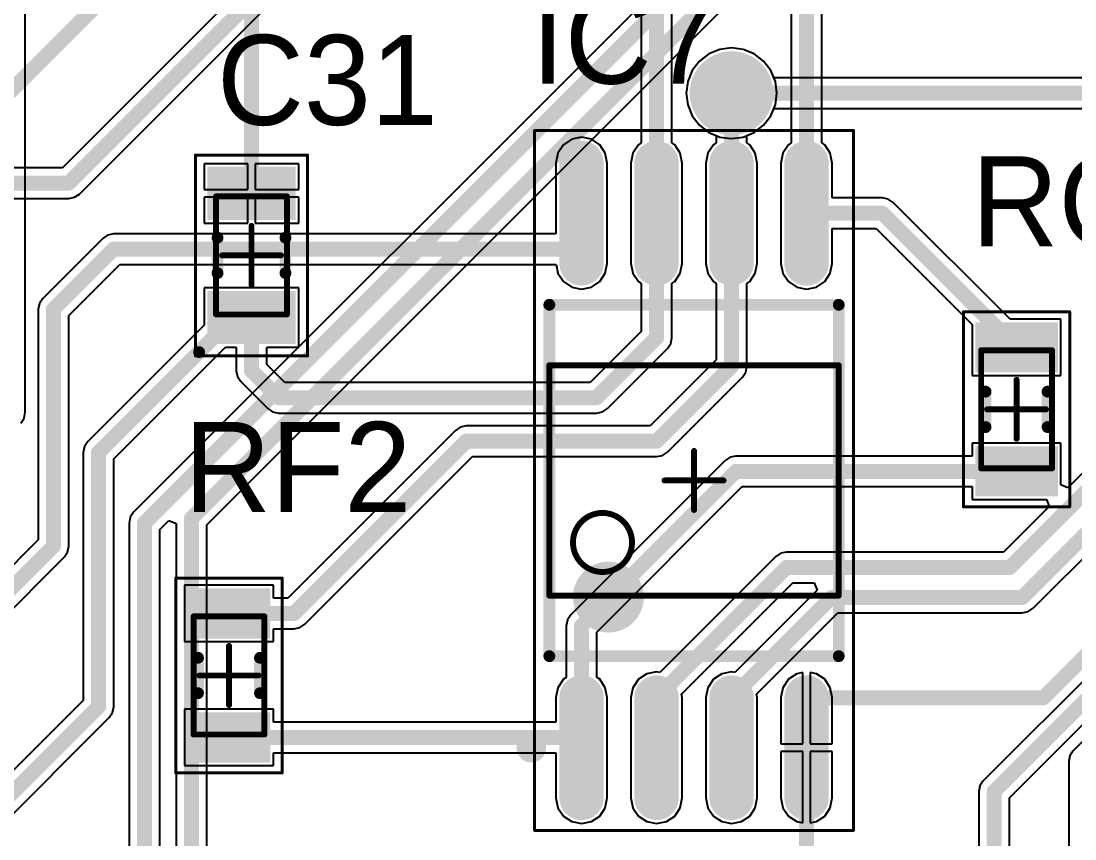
# Model space of a CAD drawing. Header units: millimetres. Extents: x 2.5 to 14.5, y 1.2 to 4.8.
# Drawn here: x 4.856 to 5.559, y 2.908 to 3.453 of the extents above; entities that cross this region are included whole.
import ezdxf

# ---------------------------------------------------------------- set-up
doc = ezdxf.new("R2010")
doc.units = ezdxf.units.MM
doc.header["$MEASUREMENT"] = 0
for name, color, linetype in [('BottomLayer', 5, 'Continuous'), ('BottomSolder', 6, 'Continuous'), ('ConnectLayer', 7, 'Continuous'), ('Mechanical13', 56, 'Continuous'), ('Mechanical15', 56, 'Continuous'), ('MultiLayer', 9, 'Continuous'), ('TopLayer', 1, 'Continuous'), ('TopOverlay', 2, 'Continuous'), ('TopPaste', 8, 'Continuous'), ('TopSolder', 216, 'Continuous'), ('ViaHoleLayer', 16, 'Continuous')]:
    doc.layers.add(name, color=color, linetype=linetype)

# ---------------------------------------------------------------- blocks, each defined once
blk = doc.blocks.new('RESC_0805_2012_22')
at = {"layer": 'Mechanical13', "const_width": 0.00394}
for points in [[(-0.03937, -0.02362), (-0.03937, 0.02362)], [(0.03937, 0.02362), (-0.03937, 0.02362)], [(0.03937, -0.02362), (0.03937, 0.02362)], [(0.03937, -0.02362), (-0.03937, -0.02362)]]:
    blk.add_lwpolyline(points, dxfattribs=at)
at = {"layer": 'Mechanical13', "const_width": 0.00197}
for points in [[(-0.04035, 0.02362, 1), (-0.03839, 0.02362, 1)], [(-0.04035, 0.02362, 1), (-0.03839, 0.02362, 1)], [(0.03839, 0.02362, 1), (0.04035, 0.02362, 1)], [(0.03839, 0.02362, 1), (0.04035, 0.02362, 1)], [(-0.04035, -0.02362, 1), (-0.03839, -0.02362, 1)], [(-0.04035, -0.02362, 1), (-0.03839, -0.02362, 1)], [(0.03839, -0.02362, 1), (0.04035, -0.02362, 1)], [(0.03839, -0.02362, 1), (0.04035, -0.02362, 1)]]:
    blk.add_lwpolyline(points, format="xyb", close=True, dxfattribs=at)
at = {"layer": 'Mechanical15'}
for points, const_width in [([(-0.06496, -0.03543), (-0.06496, 0.03543)], 0.00197), ([(0.06496, 0.03543), (-0.06496, 0.03543)], 0.00197), ([(0.06496, -0.03543), (0.06496, 0.03543)], 0.00197), ([(0, -0.01968), (0, 0.01969)], 0.00394), ([(0.01968, 0), (-0.01969, 0)], 0.00394), ([(0.06496, -0.03543), (-0.06496, -0.03543)], 0.00197)]:
    blk.add_lwpolyline(points, dxfattribs=dict(at, const_width=const_width))
for points, const_width in [([(-0.06545, 0.03543, 1), (-0.06447, 0.03543, 1)], 0.000984), ([(-0.06545, 0.03543, 1), (-0.06447, 0.03543, 1)], 0.000984), ([(0.06447, 0.03543, 1), (0.06545, 0.03543, 1)], 0.000984), ([(0.06447, 0.03543, 1), (0.06545, 0.03543, 1)], 0.000984), ([(-0.00098, 0.01969, 1), (0.00098, 0.01969, 1)], 0.00197), ([(-0.02067, 0, 1), (-0.0187, 0, 1)], 0.00197), ([(0.0187, 0, 1), (0.02067, 0, 1)], 0.00197), ([(-0.00098, -0.01968, 1), (0.00098, -0.01968, 1)], 0.00197), ([(-0.06545, -0.03543, 1), (-0.06447, -0.03543, 1)], 0.000984), ([(-0.06545, -0.03543, 1), (-0.06447, -0.03543, 1)], 0.000984), ([(0.06447, -0.03543, 1), (0.06545, -0.03543, 1)], 0.000984), ([(0.06447, -0.03543, 1), (0.06545, -0.03543, 1)], 0.000984)]:
    blk.add_lwpolyline(points, format="xyb", close=True, dxfattribs=dict(at, const_width=const_width))
at = {"layer": 'TopLayer'}
for points in [[(-0.02756, -0.02461), (-0.02756, 0.02461), (-0.05512, -0.02461), (-0.05512, 0.02461)], [(0.05512, -0.02461), (0.05512, 0.02461), (0.02756, -0.02461), (0.02756, 0.02461)]]:
    blk.add_solid(points, dxfattribs=at)
at = {"layer": 'TopOverlay', "const_width": 0.00787}
for points in [[(0.01181, 0.02067), (-0.01181, 0.02067)], [(0.01181, -0.02067), (-0.01181, -0.02067)]]:
    blk.add_lwpolyline(points, dxfattribs=at)
at = {"layer": 'TopOverlay', "const_width": 0.00394}
for points in [[(-0.01378, 0.02067, 1), (-0.00984, 0.02067, 1)], [(0.00984, 0.02067, 1), (0.01378, 0.02067, 1)], [(-0.01378, -0.02067, 1), (-0.00984, -0.02067, 1)], [(0.00984, -0.02067, 1), (0.01378, -0.02067, 1)]]:
    blk.add_lwpolyline(points, format="xyb", close=True, dxfattribs=at)
at = {"layer": 'TopPaste'}
for points in [[(-0.02756, -0.02461), (-0.02756, 0.02461), (-0.05512, -0.02461), (-0.05512, 0.02461)], [(0.05512, -0.02461), (0.05512, 0.02461), (0.02756, -0.02461), (0.02756, 0.02461)]]:
    blk.add_solid(points, dxfattribs=at)
at = {"layer": 'TopSolder'}
for points in [[(-0.02461, -0.02756), (-0.02461, 0.02756), (-0.05807, -0.02756), (-0.05807, 0.02756)], [(0.05807, -0.02756), (0.05807, 0.02756), (0.02461, -0.02756), (0.02461, 0.02756)]]:
    blk.add_solid(points, dxfattribs=at)
blk = doc.blocks.new('RESC_0805_2012_27')
at = {"layer": 'Mechanical13', "const_width": 0.00394}
for points in [[(-0.03937, -0.02362), (-0.03937, 0.02362)], [(0.03937, 0.02362), (-0.03937, 0.02362)], [(0.03937, -0.02362), (0.03937, 0.02362)], [(0.03937, -0.02362), (-0.03937, -0.02362)]]:
    blk.add_lwpolyline(points, dxfattribs=at)
at = {"layer": 'Mechanical13', "const_width": 0.00197}
for points in [[(-0.04035, 0.02362, 1), (-0.03839, 0.02362, 1)], [(-0.04035, 0.02362, 1), (-0.03839, 0.02362, 1)], [(0.03839, 0.02362, 1), (0.04035, 0.02362, 1)], [(0.03839, 0.02362, 1), (0.04035, 0.02362, 1)], [(-0.04035, -0.02362, 1), (-0.03839, -0.02362, 1)], [(-0.04035, -0.02362, 1), (-0.03839, -0.02362, 1)], [(0.03839, -0.02362, 1), (0.04035, -0.02362, 1)], [(0.03839, -0.02362, 1), (0.04035, -0.02362, 1)]]:
    blk.add_lwpolyline(points, format="xyb", close=True, dxfattribs=at)
at = {"layer": 'Mechanical15'}
for points, const_width in [([(-0.06496, -0.03543), (-0.06496, 0.03543)], 0.00197), ([(0.06496, 0.03543), (-0.06496, 0.03543)], 0.00197), ([(0.06496, -0.03543), (0.06496, 0.03543)], 0.00197), ([(0, -0.01968), (0, 0.01969)], 0.00394), ([(0.01968, 0), (-0.01969, 0)], 0.00394), ([(0.06496, -0.03543), (-0.06496, -0.03543)], 0.00197)]:
    blk.add_lwpolyline(points, dxfattribs=dict(at, const_width=const_width))
for points, const_width in [([(-0.06545, 0.03543, 1), (-0.06447, 0.03543, 1)], 0.000984), ([(-0.06545, 0.03543, 1), (-0.06447, 0.03543, 1)], 0.000984), ([(0.06447, 0.03543, 1), (0.06545, 0.03543, 1)], 0.000984), ([(0.06447, 0.03543, 1), (0.06545, 0.03543, 1)], 0.000984), ([(-0.00098, 0.01969, 1), (0.00098, 0.01969, 1)], 0.00197), ([(-0.02067, 0, 1), (-0.0187, 0, 1)], 0.00197), ([(0.0187, 0, 1), (0.02067, 0, 1)], 0.00197), ([(-0.00098, -0.01968, 1), (0.00098, -0.01968, 1)], 0.00197), ([(-0.06545, -0.03543, 1), (-0.06447, -0.03543, 1)], 0.000984), ([(-0.06545, -0.03543, 1), (-0.06447, -0.03543, 1)], 0.000984), ([(0.06447, -0.03543, 1), (0.06545, -0.03543, 1)], 0.000984), ([(0.06447, -0.03543, 1), (0.06545, -0.03543, 1)], 0.000984)]:
    blk.add_lwpolyline(points, format="xyb", close=True, dxfattribs=dict(at, const_width=const_width))
at = {"layer": 'TopLayer'}
for points in [[(-0.02756, -0.02461), (-0.02756, 0.02461), (-0.05512, -0.02461), (-0.05512, 0.02461)], [(0.05512, -0.02461), (0.05512, 0.02461), (0.02756, -0.02461), (0.02756, 0.02461)]]:
    blk.add_solid(points, dxfattribs=at)
at = {"layer": 'TopOverlay', "const_width": 0.00787}
for points in [[(0.01181, 0.02067), (-0.01181, 0.02067)], [(0.01181, -0.02067), (-0.01181, -0.02067)]]:
    blk.add_lwpolyline(points, dxfattribs=at)
at = {"layer": 'TopOverlay', "const_width": 0.00394}
for points in [[(-0.01378, 0.02067, 1), (-0.00984, 0.02067, 1)], [(0.00984, 0.02067, 1), (0.01378, 0.02067, 1)], [(-0.01378, -0.02067, 1), (-0.00984, -0.02067, 1)], [(0.00984, -0.02067, 1), (0.01378, -0.02067, 1)]]:
    blk.add_lwpolyline(points, format="xyb", close=True, dxfattribs=at)
at = {"layer": 'TopPaste'}
for points in [[(-0.02756, -0.02461), (-0.02756, 0.02461), (-0.05512, -0.02461), (-0.05512, 0.02461)], [(0.05512, -0.02461), (0.05512, 0.02461), (0.02756, -0.02461), (0.02756, 0.02461)]]:
    blk.add_solid(points, dxfattribs=at)
at = {"layer": 'TopSolder'}
for points in [[(-0.02461, -0.02756), (-0.02461, 0.02756), (-0.05807, -0.02756), (-0.05807, 0.02756)], [(0.05807, -0.02756), (0.05807, 0.02756), (0.02461, -0.02756), (0.02461, 0.02756)]]:
    blk.add_solid(points, dxfattribs=at)
blk = doc.blocks.new('SOIC127P1030X265_8N_134')
at = {"layer": 'Mechanical13', "const_width": 0.00394}
for points in [[(-0.07677, 0.09646), (-0.07677, -0.09646)], [(-0.07677, 0.09646), (0.07677, 0.09646)], [(0.07677, 0.09646), (0.07677, -0.09646)], [(-0.07677, -0.09646), (0.07677, -0.09646)]]:
    blk.add_lwpolyline(points, dxfattribs=at)
at = {"layer": 'Mechanical13'}
for points, const_width in [([(-0.07776, 0.09646, 1), (-0.07579, 0.09646, 1)], 0.00197), ([(-0.07776, 0.09646, 1), (-0.07579, 0.09646, 1)], 0.00197), ([(0.07579, 0.09646, 1), (0.07776, 0.09646, 1)], 0.00197), ([(0.07579, 0.09646, 1), (0.07776, 0.09646, 1)], 0.00197), ([(-0.02165, 0.06102, 1), (-0.06102, 0.06102, 1)], 0.00394), ([(-0.06201, 0.06102, 1), (-0.06004, 0.06102, 1)], 0.00197), ([(-0.02264, 0.06102, 1), (-0.02067, 0.06102, 1)], 0.00197), ([(-0.07776, -0.09646, 1), (-0.07579, -0.09646, 1)], 0.00197), ([(-0.07776, -0.09646, 1), (-0.07579, -0.09646, 1)], 0.00197), ([(0.07579, -0.09646, 1), (0.07776, -0.09646, 1)], 0.00197), ([(0.07579, -0.09646, 1), (0.07776, -0.09646, 1)], 0.00197)]:
    blk.add_lwpolyline(points, format="xyb", close=True, dxfattribs=dict(at, const_width=const_width))
at = {"layer": 'Mechanical15'}
for points, const_width in [([(-0.23327, 0.1063), (-0.23327, -0.1063)], 0.00197), ([(-0.23327, 0.1063), (0.23327, 0.1063)], 0.00197), ([(0.23327, 0.1063), (0.23327, -0.1063)], 0.00197), ([(0, 0.01968), (0, -0.01969)], 0.00394), ([(-0.01968, 0), (0.01969, 0)], 0.00394), ([(-0.23327, -0.1063), (0.23327, -0.1063)], 0.00197)]:
    blk.add_lwpolyline(points, dxfattribs=dict(at, const_width=const_width))
for points, const_width in [([(-0.23376, 0.1063, 1), (-0.23278, 0.1063, 1)], 0.000984), ([(-0.23376, 0.1063, 1), (-0.23278, 0.1063, 1)], 0.000984), ([(0.23278, 0.1063, 1), (0.23376, 0.1063, 1)], 0.000984), ([(0.23278, 0.1063, 1), (0.23376, 0.1063, 1)], 0.000984), ([(-0.00098, 0.01968, 1), (0.00098, 0.01968, 1)], 0.00197), ([(-0.02067, 0, 1), (-0.0187, 0, 1)], 0.00197), ([(0.0187, 0, 1), (0.02067, 0, 1)], 0.00197), ([(-0.00098, -0.01969, 1), (0.00098, -0.01969, 1)], 0.00197), ([(-0.23376, -0.1063, 1), (-0.23278, -0.1063, 1)], 0.000984), ([(-0.23376, -0.1063, 1), (-0.23278, -0.1063, 1)], 0.000984), ([(0.23278, -0.1063, 1), (0.23376, -0.1063, 1)], 0.000984), ([(0.23278, -0.1063, 1), (0.23376, -0.1063, 1)], 0.000984)]:
    blk.add_lwpolyline(points, format="xyb", close=True, dxfattribs=dict(at, const_width=const_width))
at = {"layer": 'TopLayer', "const_width": 0.02362}
for points in [[(-0.21161, 0.075), (-0.14469, 0.075)], [(0.14469, 0.075), (0.21161, 0.075)], [(-0.21161, 0.025), (-0.14469, 0.025)], [(0.14469, 0.025), (0.21161, 0.025)], [(-0.21161, -0.025), (-0.14469, -0.025)], [(0.14469, -0.025), (0.21161, -0.025)], [(-0.21161, -0.075), (-0.14469, -0.075)], [(0.14469, -0.075), (0.21161, -0.075)]]:
    blk.add_lwpolyline(points, dxfattribs=at)
at = {"layer": 'TopLayer', "const_width": 0.01181}
for points in [[(-0.21752, 0.075, 1), (-0.20571, 0.075, 1)], [(-0.15059, 0.075, 1), (-0.13878, 0.075, 1)], [(0.13878, 0.075, 1), (0.15059, 0.075, 1)], [(0.20571, 0.075, 1), (0.21752, 0.075, 1)], [(-0.21752, 0.025, 1), (-0.20571, 0.025, 1)], [(-0.15059, 0.025, 1), (-0.13878, 0.025, 1)], [(0.13878, 0.025, 1), (0.15059, 0.025, 1)], [(0.20571, 0.025, 1), (0.21752, 0.025, 1)], [(-0.21752, -0.025, 1), (-0.20571, -0.025, 1)], [(-0.15059, -0.025, 1), (-0.13878, -0.025, 1)], [(0.13878, -0.025, 1), (0.15059, -0.025, 1)], [(0.20571, -0.025, 1), (0.21752, -0.025, 1)], [(-0.21752, -0.075, 1), (-0.20571, -0.075, 1)], [(-0.15059, -0.075, 1), (-0.13878, -0.075, 1)], [(0.13878, -0.075, 1), (0.15059, -0.075, 1)], [(0.20571, -0.075, 1), (0.21752, -0.075, 1)]]:
    blk.add_lwpolyline(points, format="xyb", close=True, dxfattribs=at)
at = {"layer": 'TopOverlay'}
for points, const_width in [([(-0.17323, 0.10846, 1), (-0.18307, 0.10846, 1)], 0.00984), ([(-0.18553, 0.10846, 1), (-0.18061, 0.10846, 1)], 0.00492), ([(-0.17569, 0.10846, 1), (-0.17077, 0.10846, 1)], 0.00492), ([(-0.11909, 0.09646, 1), (-0.11516, 0.09646, 1)], 0.00394), ([(-0.11909, 0.09646, 1), (-0.11516, 0.09646, 1)], 0.00394), ([(0.11516, 0.09646, 1), (0.11909, 0.09646, 1)], 0.00394), ([(0.11516, 0.09646, 1), (0.11909, 0.09646, 1)], 0.00394), ([(-0.06594, 0.05709, 1), (-0.08957, 0.05709, 1)], 0.02362), ([(-0.09547, 0.05709, 1), (-0.08366, 0.05709, 1)], 0.01181), ([(-0.07185, 0.05709, 1), (-0.06004, 0.05709, 1)], 0.01181), ([(-0.11909, -0.09646, 1), (-0.11516, -0.09646, 1)], 0.00394), ([(-0.11909, -0.09646, 1), (-0.11516, -0.09646, 1)], 0.00394), ([(0.11516, -0.09646, 1), (0.11909, -0.09646, 1)], 0.00394), ([(0.11516, -0.09646, 1), (0.11909, -0.09646, 1)], 0.00394)]:
    blk.add_lwpolyline(points, format="xyb", close=True, dxfattribs=dict(at, const_width=const_width))
at = {"layer": 'TopOverlay', "const_width": 0.00787}
for points in [[(-0.11713, 0.09646), (-0.11713, -0.09646)], [(-0.11713, 0.09646), (0.11713, 0.09646)], [(0.11713, 0.09646), (0.11713, -0.09646)], [(-0.11713, -0.09646), (0.11713, -0.09646)]]:
    blk.add_lwpolyline(points, dxfattribs=at)
at = {"layer": 'TopPaste', "const_width": 0.02362}
for points in [[(-0.21161, 0.075), (-0.14469, 0.075)], [(0.14469, 0.075), (0.21161, 0.075)], [(-0.21161, 0.025), (-0.14469, 0.025)], [(0.14469, 0.025), (0.21161, 0.025)], [(-0.21161, -0.025), (-0.14469, -0.025)], [(0.14469, -0.025), (0.21161, -0.025)], [(-0.21161, -0.075), (-0.14469, -0.075)], [(0.14469, -0.075), (0.21161, -0.075)]]:
    blk.add_lwpolyline(points, dxfattribs=at)
at = {"layer": 'TopPaste', "const_width": 0.01181}
for points in [[(-0.21752, 0.075, 1), (-0.20571, 0.075, 1)], [(-0.15059, 0.075, 1), (-0.13878, 0.075, 1)], [(0.13878, 0.075, 1), (0.15059, 0.075, 1)], [(0.20571, 0.075, 1), (0.21752, 0.075, 1)], [(-0.21752, 0.025, 1), (-0.20571, 0.025, 1)], [(-0.15059, 0.025, 1), (-0.13878, 0.025, 1)], [(0.13878, 0.025, 1), (0.15059, 0.025, 1)], [(0.20571, 0.025, 1), (0.21752, 0.025, 1)], [(-0.21752, -0.025, 1), (-0.20571, -0.025, 1)], [(-0.15059, -0.025, 1), (-0.13878, -0.025, 1)], [(0.13878, -0.025, 1), (0.15059, -0.025, 1)], [(0.20571, -0.025, 1), (0.21752, -0.025, 1)], [(-0.21752, -0.075, 1), (-0.20571, -0.075, 1)], [(-0.15059, -0.075, 1), (-0.13878, -0.075, 1)], [(0.13878, -0.075, 1), (0.15059, -0.075, 1)], [(0.20571, -0.075, 1), (0.21752, -0.075, 1)]]:
    blk.add_lwpolyline(points, format="xyb", close=True, dxfattribs=at)
at = {"layer": 'TopSolder', "const_width": 0.02953}
for points in [[(-0.21161, 0.075), (-0.14469, 0.075)], [(0.14469, 0.075), (0.21161, 0.075)], [(-0.21161, 0.025), (-0.14469, 0.025)], [(0.14469, 0.025), (0.21161, 0.025)], [(-0.21161, -0.025), (-0.14469, -0.025)], [(0.14469, -0.025), (0.21161, -0.025)], [(-0.21161, -0.075), (-0.14469, -0.075)], [(0.14469, -0.075), (0.21161, -0.075)]]:
    blk.add_lwpolyline(points, dxfattribs=at)
at = {"layer": 'TopSolder', "const_width": 0.01476}
for points in [[(-0.219, 0.075, 1), (-0.20423, 0.075, 1)], [(-0.15207, 0.075, 1), (-0.1373, 0.075, 1)], [(0.1373, 0.075, 1), (0.15207, 0.075, 1)], [(0.20423, 0.075, 1), (0.219, 0.075, 1)], [(-0.219, 0.025, 1), (-0.20423, 0.025, 1)], [(-0.15207, 0.025, 1), (-0.1373, 0.025, 1)], [(0.1373, 0.025, 1), (0.15207, 0.025, 1)], [(0.20423, 0.025, 1), (0.219, 0.025, 1)], [(-0.219, -0.025, 1), (-0.20423, -0.025, 1)], [(-0.15207, -0.025, 1), (-0.1373, -0.025, 1)], [(0.1373, -0.025, 1), (0.15207, -0.025, 1)], [(0.20423, -0.025, 1), (0.219, -0.025, 1)], [(-0.219, -0.075, 1), (-0.20423, -0.075, 1)], [(-0.15207, -0.075, 1), (-0.1373, -0.075, 1)], [(0.1373, -0.075, 1), (0.15207, -0.075, 1)], [(0.20423, -0.075, 1), (0.219, -0.075, 1)]]:
    blk.add_lwpolyline(points, format="xyb", close=True, dxfattribs=at)
blk = doc.blocks.new('CAPCP2012X06N_174')
at = {"layer": 'Mechanical13', "const_width": 0.00394}
for points in [[(-0.03937, 0.02362), (-0.03937, -0.02362)], [(-0.03937, 0.02362), (0.03937, 0.02362)], [(0.03937, 0.02362), (0.03937, -0.02362)], [(-0.03937, -0.02362), (0.03937, -0.02362)]]:
    blk.add_lwpolyline(points, dxfattribs=at)
at = {"layer": 'Mechanical13', "const_width": 0.00197}
for points in [[(-0.04035, 0.02362, 1), (-0.03839, 0.02362, 1)], [(-0.04035, 0.02362, 1), (-0.03839, 0.02362, 1)], [(0.03839, 0.02362, 1), (0.04035, 0.02362, 1)], [(0.03839, 0.02362, 1), (0.04035, 0.02362, 1)], [(-0.04035, -0.02362, 1), (-0.03839, -0.02362, 1)], [(-0.04035, -0.02362, 1), (-0.03839, -0.02362, 1)], [(0.03839, -0.02362, 1), (0.04035, -0.02362, 1)], [(0.03839, -0.02362, 1), (0.04035, -0.02362, 1)]]:
    blk.add_lwpolyline(points, format="xyb", close=True, dxfattribs=at)
at = {"layer": 'Mechanical15'}
for points, const_width in [([(-0.06693, 0.0374), (-0.06693, -0.0374)], 0.00197), ([(-0.06693, 0.0374), (0.06693, 0.0374)], 0.00197), ([(0.06693, 0.0374), (0.06693, -0.0374)], 0.00197), ([(0, 0.01968), (0, -0.01969)], 0.00394), ([(-0.01968, 0), (0.01969, 0)], 0.00394), ([(-0.06693, -0.0374), (0.06693, -0.0374)], 0.00197)]:
    blk.add_lwpolyline(points, dxfattribs=dict(at, const_width=const_width))
for points, const_width in [([(-0.06742, 0.0374, 1), (-0.06644, 0.0374, 1)], 0.000984), ([(-0.06742, 0.0374, 1), (-0.06644, 0.0374, 1)], 0.000984), ([(0.06644, 0.0374, 1), (0.06742, 0.0374, 1)], 0.000984), ([(0.06644, 0.0374, 1), (0.06742, 0.0374, 1)], 0.000984), ([(-0.00098, 0.01968, 1), (0.00098, 0.01968, 1)], 0.00197), ([(-0.02067, 0, 1), (-0.0187, 0, 1)], 0.00197), ([(0.0187, 0, 1), (0.02067, 0, 1)], 0.00197), ([(-0.00098, -0.01969, 1), (0.00098, -0.01969, 1)], 0.00197), ([(-0.06742, -0.0374, 1), (-0.06644, -0.0374, 1)], 0.000984), ([(-0.06742, -0.0374, 1), (-0.06644, -0.0374, 1)], 0.000984), ([(0.06644, -0.0374, 1), (0.06742, -0.0374, 1)], 0.000984), ([(0.06644, -0.0374, 1), (0.06742, -0.0374, 1)], 0.000984)]:
    blk.add_lwpolyline(points, format="xyb", close=True, dxfattribs=dict(at, const_width=const_width))
at = {"layer": 'TopLayer'}
for points in [[(-0.02657, -0.02657), (-0.02657, 0.02657), (-0.0561, -0.02657), (-0.0561, 0.02657)], [(0.0561, -0.02657), (0.0561, 0.02657), (0.02658, -0.02657), (0.02658, 0.02657)]]:
    blk.add_solid(points, dxfattribs=at)
at = {"layer": 'TopOverlay'}
for points, const_width in [([(-0.06249, 0.03493, 1), (-0.06642, 0.03493, 1)], 0.00394), ([(-0.06741, 0.03493, 1), (-0.06544, 0.03493, 1)], 0.00197), ([(-0.06347, 0.03493, 1), (-0.0615, 0.03493, 1)], 0.00197), ([(-0.01378, 0.02264, 1), (-0.00984, 0.02264, 1)], 0.00394), ([(0.00984, 0.02264, 1), (0.01378, 0.02264, 1)], 0.00394), ([(-0.01378, -0.02264, 1), (-0.00984, -0.02264, 1)], 0.00394), ([(0.00984, -0.02264, 1), (0.01378, -0.02264, 1)], 0.00394)]:
    blk.add_lwpolyline(points, format="xyb", close=True, dxfattribs=dict(at, const_width=const_width))
at = {"layer": 'TopOverlay', "const_width": 0.00787}
for points in [[(-0.01181, 0.02264), (0.01181, 0.02264)], [(-0.01181, -0.02264), (0.01181, -0.02264)]]:
    blk.add_lwpolyline(points, dxfattribs=at)
at = {"layer": 'TopPaste'}
for points in [[(-0.02657, -0.02657), (-0.02657, 0.02657), (-0.0561, -0.02657), (-0.0561, 0.02657)], [(0.0561, -0.02657), (0.0561, 0.02657), (0.02658, -0.02657), (0.02658, 0.02657)]]:
    blk.add_solid(points, dxfattribs=at)
at = {"layer": 'TopSolder'}
for points in [[(-0.02362, -0.02953), (-0.02362, 0.02953), (-0.05906, -0.02953), (-0.05906, 0.02953)], [(0.05906, -0.02953), (0.05906, 0.02953), (0.02362, -0.02953), (0.02362, 0.02953)]]:
    blk.add_solid(points, dxfattribs=at)

msp = doc.modelspace()

# ---------------------------------------------------------------- linework, layer by layer
at = {"layer": 'BottomLayer', "const_width": 0.01}
for points in [[(4.80815, 3.365), (5.05, 3.60685)], [(4.88815, 3.345), (5.15, 3.60685)], [(4.93862, 3.11847), (5.34515, 3.525)], [(4.97, 3.12157), (5.35343, 3.505)], [(5.33, 3.405), (8.06627, 3.405)], [(4.361, 3.345), (4.88815, 3.345)], [(4.97, 2.45), (4.97, 3.12157)], [(4.93862, 2.629), (4.93862, 3.11847)]]:
    msp.add_lwpolyline(points, dxfattribs=at)
at = {"layer": 'BottomLayer'}
for points, const_width in [([(5.3175, 3.405, 1), (5.3425, 3.405, 1)], 0.025), ([(5.3275, 3.405, 1), (5.3325, 3.405, 1)], 0.005), ([(4.88565, 3.345, 1), (4.89065, 3.345, 1)], 0.005), ([(4.88565, 3.345, 1), (4.89065, 3.345, 1)], 0.005), ([(4.9675, 3.12157, 1), (4.9725, 3.12157, 1)], 0.005), ([(4.9675, 3.12157, 1), (4.9725, 3.12157, 1)], 0.005), ([(4.93612, 3.11847, 1), (4.94112, 3.11847, 1)], 0.005), ([(4.93612, 3.11847, 1), (4.94112, 3.11847, 1)], 0.005)]:
    msp.add_lwpolyline(points, format="xyb", close=True, dxfattribs=dict(at, const_width=const_width))
at = {"layer": 'BottomSolder', "const_width": 0.02795}
msp.add_lwpolyline([(5.31602, 3.405, 1), (5.34398, 3.405, 1)], format="xyb", close=True, dxfattribs=at)
at = {"layer": 'ConnectLayer'}
for p, q in [((5.12387, 3.59514), (4.88393, 3.3552)), ((4.89536, 3.33779), (5.13829, 3.58072)), ((4.85916, 3.19234), (4.85916, 3.54974)), ((5.33794, 3.53221), (4.93141, 3.12568)), ((4.9802, 3.11734), (5.35766, 3.4948)), ((5.2698, 3.47263), (5.2698, 3.37187)), ((5.2902, 3.37187), (5.2902, 3.47685)), ((5.3698, 3.47263), (5.3698, 3.37187)), ((5.3902, 3.37187), (5.3902, 3.47685)), ((5.33, 3.43526), (5.32217, 3.43423)), ((5.33, 3.43526), (5.32217, 3.43423)), ((5.33783, 3.43423), (5.33, 3.43526)), ((5.33783, 3.43423), (5.33, 3.43526)), ((5.31487, 3.4312), (5.3086, 3.4264)), ((5.31487, 3.4312), (5.3086, 3.4264)), ((5.32217, 3.43423), (5.31487, 3.4312)), ((5.32217, 3.43423), (5.31487, 3.4312)), ((5.34513, 3.4312), (5.33783, 3.43423)), ((5.34513, 3.4312), (5.33783, 3.43423)), ((5.3514, 3.4264), (5.34513, 3.4312)), ((5.3514, 3.4264), (5.34513, 3.4312)), ((5.3086, 3.4264), (5.3038, 3.42013)), ((5.3086, 3.4264), (5.3038, 3.42013)), ((5.35621, 3.42013), (5.3514, 3.4264)), ((5.35621, 3.42013), (5.3514, 3.4264)), ((5.3038, 3.42013), (5.30077, 3.41283)), ((5.3038, 3.42013), (5.30077, 3.41283)), ((5.35825, 3.4152), (5.35621, 3.42013)), ((5.35923, 3.41283), (5.35621, 3.42013)), ((6.07635, 3.4152), (5.35825, 3.4152)), ((5.30077, 3.41283), (5.29974, 3.405)), ((5.30077, 3.41283), (5.29974, 3.405)), ((5.36026, 3.405), (5.35923, 3.41283)), ((5.29974, 3.405), (5.30077, 3.39717)), ((5.29974, 3.405), (5.30077, 3.39717)), ((5.35923, 3.39717), (5.36026, 3.405)), ((5.30077, 3.39717), (5.3038, 3.38987)), ((5.30077, 3.39717), (5.3038, 3.38987)), ((5.35621, 3.38987), (5.35923, 3.39717)), ((5.35621, 3.38987), (5.35825, 3.3948)), ((5.35825, 3.3948), (8.06627, 3.3948)), ((5.3038, 3.38987), (5.3086, 3.3836)), ((5.3038, 3.38987), (5.3086, 3.3836)), ((5.3514, 3.3836), (5.35621, 3.38987)), ((5.3514, 3.3836), (5.35621, 3.38987)), ((5.3086, 3.3836), (5.31487, 3.3788)), ((5.3086, 3.3836), (5.31487, 3.3788)), ((5.34513, 3.3788), (5.3514, 3.3836)), ((5.34513, 3.3788), (5.3514, 3.3836)), ((5.22344, 3.3743), (5.21788, 3.37058)), ((5.23, 3.3756), (5.22344, 3.3743)), ((5.23656, 3.3743), (5.23, 3.3756)), ((5.24212, 3.37058), (5.23656, 3.3743)), ((5.31487, 3.3788), (5.32217, 3.37577)), ((5.31487, 3.3788), (5.3198, 3.37675)), ((5.3198, 3.37675), (5.3198, 3.37187)), ((5.32217, 3.37577), (5.33, 3.37474)), ((5.33, 3.37474), (5.33783, 3.37577)), ((5.33783, 3.37577), (5.34513, 3.3788)), ((5.3402, 3.37675), (5.34513, 3.3788)), ((5.3402, 3.37187), (5.3402, 3.37675)), ((5.21416, 3.36502), (5.21286, 3.35846)), ((5.21788, 3.37058), (5.21416, 3.36502)), ((5.24584, 3.36502), (5.24212, 3.37058)), ((5.24714, 3.35846), (5.24584, 3.36502)), ((5.26416, 3.36502), (5.26286, 3.35846)), ((5.26788, 3.37058), (5.26416, 3.36502)), ((5.2698, 3.37187), (5.26788, 3.37058)), ((5.29212, 3.37058), (5.2902, 3.37187)), ((5.29584, 3.36502), (5.29212, 3.37058)), ((5.29714, 3.35846), (5.29584, 3.36502)), ((5.31416, 3.36502), (5.31286, 3.35846)), ((5.31788, 3.37058), (5.31416, 3.36502)), ((5.3198, 3.37187), (5.31788, 3.37058)), ((5.34212, 3.37058), (5.3402, 3.37187)), ((5.34584, 3.36502), (5.34212, 3.37058)), ((5.34714, 3.35846), (5.34584, 3.36502)), ((5.36416, 3.36502), (5.36286, 3.35846)), ((5.36788, 3.37058), (5.36416, 3.36502)), ((5.3698, 3.37187), (5.36788, 3.37058)), ((5.39212, 3.37058), (5.3902, 3.37187)), ((5.39584, 3.36502), (5.39212, 3.37058)), ((5.39714, 3.35846), (5.39584, 3.36502)), ((5.0075, 3.35795), (4.97843, 3.35795)), ((4.97843, 3.35795), (4.97843, 3.34069)), ((5.0075, 3.34069), (5.0075, 3.35795)), ((5.04157, 3.35795), (5.0125, 3.35795)), ((5.0125, 3.35795), (5.0125, 3.34069)), ((5.04157, 3.34069), (5.04157, 3.35795)), ((5.21286, 3.35846), (5.21286, 3.3112)), ((5.24714, 3.29154), (5.24714, 3.35846)), ((5.26286, 3.35846), (5.26286, 3.29154)), ((5.29714, 3.29154), (5.29714, 3.35846)), ((5.31286, 3.35846), (5.31286, 3.29154)), ((5.34714, 3.29154), (5.34714, 3.35846)), ((5.36286, 3.35846), (5.36286, 3.29154)), ((5.39714, 3.3352), (5.39714, 3.35846)), ((4.88393, 3.3552), (4.36522, 3.3552)), ((4.89205, 3.33558), (4.89536, 3.33779)), ((4.97843, 3.34069), (5.0075, 3.34069)), ((5.0125, 3.34069), (5.04157, 3.34069)), ((4.361, 3.3348), (4.88815, 3.3348)), ((4.88815, 3.3348), (4.89205, 3.33558)), ((5.0075, 3.33569), (4.97843, 3.33569)), ((4.97843, 3.33569), (4.97843, 3.31843)), ((5.0075, 3.31843), (5.0075, 3.33569)), ((5.04157, 3.33569), (5.0125, 3.33569)), ((5.0125, 3.33569), (5.0125, 3.31843)), ((5.04157, 3.31843), (5.04157, 3.33569)), ((5.43059, 3.3352), (5.39714, 3.3352)), ((5.43449, 3.33442), (5.43059, 3.3352)), ((5.4378, 3.33221), (5.43449, 3.33442)), ((5.51564, 3.25437), (5.4378, 3.33221)), ((4.97843, 3.31843), (5.0075, 3.31843)), ((5.0125, 3.31843), (5.04157, 3.31843)), ((4.9141, 3.31042), (4.91079, 3.30821)), ((4.918, 3.3112), (4.9141, 3.31042)), ((5.21286, 3.3112), (4.918, 3.3112)), ((5.39714, 3.29154), (5.39714, 3.3148)), ((5.39714, 3.3148), (5.42637, 3.3148)), ((5.42637, 3.3148), (5.49039, 3.25078)), ((4.91079, 3.30821), (4.87079, 3.26821)), ((4.8882, 3.25678), (4.92222, 3.2908)), ((4.92222, 3.2908), (5.21301, 3.2908)), ((5.21301, 3.2908), (5.21416, 3.28498)), ((5.24584, 3.28498), (5.24714, 3.29154)), ((5.26286, 3.29154), (5.26416, 3.28498)), ((5.29584, 3.28498), (5.29714, 3.29154)), ((5.31286, 3.29154), (5.31416, 3.28498)), ((5.34584, 3.28498), (5.34714, 3.29154)), ((5.36286, 3.29154), (5.36416, 3.28498)), ((5.39584, 3.28498), (5.39714, 3.29154)), ((5.21416, 3.28498), (5.21788, 3.27942)), ((5.24212, 3.27942), (5.24584, 3.28498)), ((5.26416, 3.28498), (5.26788, 3.27942)), ((5.29212, 3.27942), (5.29584, 3.28498)), ((5.31416, 3.28498), (5.31788, 3.27942)), ((5.34212, 3.27942), (5.34584, 3.28498)), ((5.36416, 3.28498), (5.36788, 3.27942)), ((5.39212, 3.27942), (5.39584, 3.28498)), ((5.04157, 3.27528), (4.97843, 3.27528)), ((4.97843, 3.27528), (4.97843, 3.25036)), ((5.04157, 3.23575), (5.04157, 3.27528)), ((5.21788, 3.27942), (5.22344, 3.2757)), ((5.22344, 3.2757), (5.23, 3.2744)), ((5.23, 3.2744), (5.23656, 3.2757)), ((5.23656, 3.2757), (5.24212, 3.27942)), ((5.26788, 3.27942), (5.2698, 3.27813)), ((5.2698, 3.27813), (5.2698, 3.24622)), ((5.2902, 3.27813), (5.29212, 3.27942)), ((5.2902, 3.242), (5.2902, 3.27813)), ((5.31788, 3.27942), (5.3198, 3.27813)), ((5.3198, 3.27813), (5.3198, 3.22722)), ((5.3402, 3.27813), (5.34212, 3.27942)), ((5.3402, 3.223), (5.3402, 3.27813)), ((5.36788, 3.27942), (5.37344, 3.2757)), ((5.37344, 3.2757), (5.38, 3.2744)), ((5.38, 3.2744), (5.38656, 3.2757)), ((5.38656, 3.2757), (5.39212, 3.27942)), ((4.87079, 3.26821), (4.86858, 3.2649)), ((4.86858, 3.2649), (4.8678, 3.261)), ((4.8678, 3.261), (4.8678, 3.10722)), ((4.8882, 3.103), (4.8882, 3.25678)), ((5.54961, 3.25437), (5.51564, 3.25437)), ((5.54961, 3.21681), (5.54961, 3.25437)), ((4.97843, 3.25036), (4.90079, 3.17272)), ((5.2698, 3.24622), (5.23578, 3.2122)), ((5.49039, 3.25078), (5.49039, 3.21681)), ((5.28942, 3.2381), (5.2902, 3.242)), ((4.9182, 3.16129), (4.99266, 3.23575)), ((4.99266, 3.23575), (4.9998, 3.23575)), ((4.9998, 3.23575), (4.9998, 3.22)), ((5.0202, 3.22422), (5.0202, 3.23575)), ((5.0202, 3.23575), (5.04157, 3.23575)), ((5.24721, 3.19479), (5.28721, 3.23479)), ((5.28721, 3.23479), (5.28942, 3.2381)), ((5.3198, 3.22722), (5.27578, 3.1832)), ((4.9998, 3.22), (5.00058, 3.2161)), ((5.03222, 3.2122), (5.0202, 3.22422)), ((5.33721, 3.21579), (5.33942, 3.2191)), ((5.33942, 3.2191), (5.3402, 3.223)), ((5.00058, 3.2161), (5.00279, 3.21279)), ((5.00279, 3.21279), (5.02079, 3.19479)), ((5.23578, 3.2122), (5.03222, 3.2122)), ((5.28721, 3.16579), (5.33721, 3.21579)), ((5.49039, 3.21681), (5.54961, 3.21681)), ((5.6098, 3.19754), (5.55423, 3.14196)), ((4.85839, 3.18844), (4.85916, 3.19234)), ((5.02079, 3.19479), (5.0241, 3.19258)), ((5.0241, 3.19258), (5.028, 3.1918)), ((5.028, 3.1918), (5.24, 3.1918)), ((5.24, 3.1918), (5.2439, 3.19258)), ((5.2439, 3.19258), (5.24721, 3.19479)), ((4.85618, 3.18513), (4.85839, 3.18844)), ((5.14929, 3.18242), (5.14598, 3.18021)), ((5.15319, 3.1832), (5.14929, 3.18242)), ((5.27578, 3.1832), (5.15319, 3.1832)), ((5.14598, 3.18021), (5.03416, 3.06839)), ((5.53103, 3.06164), (5.64721, 3.17782)), ((4.89858, 3.16941), (4.8978, 3.16551)), ((4.90079, 3.17272), (4.89858, 3.16941)), ((5.54961, 3.17169), (5.49039, 3.17169)), ((5.49039, 3.17169), (5.49039, 3.16311)), ((5.54961, 3.14387), (5.54961, 3.17169)), ((4.8978, 3.16551), (4.8978, 3.00022)), ((4.9182, 2.996), (4.9182, 3.16129)), ((5.04559, 3.05098), (5.15741, 3.1628)), ((5.15741, 3.1628), (5.28, 3.1628)), ((5.28, 3.1628), (5.2839, 3.16358)), ((5.2839, 3.16358), (5.28721, 3.16579)), ((5.32901, 3.16233), (5.3257, 3.16012)), ((5.33291, 3.16311), (5.32901, 3.16233)), ((5.49039, 3.16311), (5.33291, 3.16311)), ((5.3257, 3.16012), (5.22279, 3.05721)), ((5.2402, 3.04578), (5.33714, 3.14272)), ((5.33714, 3.14272), (5.49039, 3.14272)), ((5.49039, 3.14272), (5.49039, 3.13413)), ((5.55423, 3.14196), (5.54961, 3.14387)), ((5.49039, 3.13413), (5.53987, 3.13413)), ((5.69102, 3.13989), (5.49779, 2.94666)), ((5.53987, 3.13413), (5.54178, 3.12951)), ((5.54178, 3.12951), (5.51131, 3.09904)), ((5.5152, 2.93523), (5.70842, 3.12846)), ((4.9292, 3.12238), (4.92843, 3.11847)), ((4.93141, 3.12568), (4.9292, 3.12238)), ((4.94882, 3.11425), (4.9548, 3.12024)), ((4.9548, 3.12024), (4.9598, 3.11817)), ((5.7148, 3.12368), (5.55779, 2.96666)), ((4.92843, 3.11847), (4.92843, 2.66318)), ((4.94882, 2.629), (4.94882, 3.11425)), ((4.9598, 3.11817), (4.9598, 2.47825)), ((4.9802, 2.47825), (4.9802, 3.11734)), ((4.8678, 3.10722), (4.75379, 2.99321)), ((4.88521, 3.09579), (4.88742, 3.0991)), ((4.88742, 3.0991), (4.8882, 3.103)), ((5.36278, 3.09827), (5.35947, 3.09606)), ((5.36668, 3.09904), (5.36278, 3.09827)), ((5.51131, 3.09904), (5.36668, 3.09904)), ((4.7712, 2.98178), (4.88521, 3.09579)), ((5.35947, 3.09606), (5.28227, 3.01885)), ((5.02461, 3.07697), (4.96539, 3.07697)), ((4.96539, 3.07697), (4.96539, 3.03941)), ((5.02461, 3.06839), (5.02461, 3.07697)), ((5.29669, 3.00444), (5.3709, 3.07865)), ((5.3709, 3.07865), (5.38499, 3.07865)), ((5.38499, 3.07865), (5.38706, 3.07365)), ((5.38706, 3.07365), (5.33227, 3.01885)), ((5.03416, 3.06839), (5.02461, 3.06839)), ((5.22279, 3.05721), (5.22058, 3.0539)), ((5.34669, 3.00444), (5.4009, 3.05865)), ((5.4009, 3.05865), (5.52382, 3.05865)), ((5.52382, 3.05865), (5.52772, 3.05943)), ((5.52772, 3.05943), (5.53103, 3.06164)), ((5.04228, 3.04877), (5.04559, 3.05098)), ((5.22058, 3.0539), (5.2198, 3.05)), ((5.2198, 3.05), (5.2198, 3.01557)), ((5.02461, 3.03941), (5.02461, 3.04799)), ((5.02461, 3.04799), (5.03838, 3.04799)), ((5.03838, 3.04799), (5.04228, 3.04877)), ((5.2402, 3.01557), (5.2402, 3.04578)), ((4.96539, 3.03941), (5.02461, 3.03941)), ((5.21788, 3.01428), (5.21416, 3.00872)), ((5.2198, 3.01557), (5.21788, 3.01428)), ((5.24212, 3.01428), (5.2402, 3.01557)), ((5.24584, 3.00872), (5.24212, 3.01428)), ((5.26788, 3.01428), (5.26416, 3.00872)), ((5.27344, 3.018), (5.26788, 3.01428)), ((5.28, 3.0193), (5.27344, 3.018)), ((5.28227, 3.01885), (5.28, 3.0193)), ((5.31788, 3.01428), (5.31416, 3.00872)), ((5.32344, 3.018), (5.31788, 3.01428)), ((5.33, 3.0193), (5.32344, 3.018)), ((5.33227, 3.01885), (5.33, 3.0193)), ((5.36788, 3.01428), (5.36416, 3.00872)), ((5.37344, 3.018), (5.36788, 3.01428)), ((5.3775, 3.01881), (5.37344, 3.018)), ((5.3775, 2.9712), (5.3775, 3.01881)), ((5.38656, 3.018), (5.3825, 3.01881)), ((5.3825, 3.01881), (5.3825, 2.9712)), ((5.39212, 3.01428), (5.38656, 3.018)), ((5.39584, 3.00872), (5.39212, 3.01428)), ((5.21416, 3.00872), (5.21286, 3.00216)), ((5.24714, 3.00216), (5.24584, 3.00872)), ((5.26416, 3.00872), (5.26286, 3.00216)), ((5.31416, 3.00872), (5.31286, 3.00216)), ((5.36416, 3.00872), (5.36286, 3.00216)), ((5.39714, 3.00216), (5.39584, 3.00872)), ((4.8978, 3.00022), (4.79279, 2.89521)), ((5.21286, 3.00216), (5.21286, 2.98571)), ((5.24714, 2.93524), (5.24714, 3.00216)), ((5.26286, 3.00216), (5.26286, 2.93524)), ((5.29714, 3.00216), (5.29669, 3.00444)), ((5.29714, 2.93524), (5.29714, 3.00216)), ((5.31286, 3.00216), (5.31286, 2.93524)), ((5.34714, 3.00216), (5.34669, 3.00444)), ((5.34714, 2.93524), (5.34714, 3.00216)), ((5.36286, 3.00216), (5.36286, 2.9712)), ((5.39714, 2.9712), (5.39714, 3.00216)), ((4.91742, 2.9921), (4.9182, 2.996)), ((5.02461, 2.99429), (4.96539, 2.99429)), ((4.96539, 2.99429), (4.96539, 2.95673)), ((5.02461, 2.98571), (5.02461, 2.99429)), ((4.8102, 2.88378), (4.91521, 2.98879)), ((4.91521, 2.98879), (4.91742, 2.9921)), ((5.21286, 2.98571), (5.02461, 2.98571)), ((5.02461, 2.95673), (5.02461, 2.96532)), ((5.02461, 2.96532), (5.21286, 2.96532)), ((5.21286, 2.96532), (5.21286, 2.93524)), ((5.36286, 2.9712), (5.3775, 2.9712)), ((5.3775, 2.9662), (5.36286, 2.9662)), ((5.36286, 2.9662), (5.36286, 2.93524)), ((5.3775, 2.91859), (5.3775, 2.9662)), ((5.3825, 2.9712), (5.39714, 2.9712)), ((5.39714, 2.9662), (5.3825, 2.9662)), ((5.3825, 2.9662), (5.3825, 2.91859)), ((5.39714, 2.93524), (5.39714, 2.9662)), ((5.55779, 2.96666), (5.55558, 2.96335)), ((5.55558, 2.96335), (5.5548, 2.95945)), ((5.5548, 2.95945), (5.5548, 2.65991)), ((4.96539, 2.95673), (5.02461, 2.95673)), ((5.49779, 2.94666), (5.49558, 2.94335)), ((5.49558, 2.94335), (5.4948, 2.93945)), ((5.4948, 2.93945), (5.4948, 2.66628)), ((5.21286, 2.93524), (5.21416, 2.92868)), ((5.24584, 2.92868), (5.24714, 2.93524)), ((5.26286, 2.93524), (5.26416, 2.92868)), ((5.29584, 2.92868), (5.29714, 2.93524)), ((5.31286, 2.93524), (5.31416, 2.92868)), ((5.34584, 2.92868), (5.34714, 2.93524)), ((5.36286, 2.93524), (5.36416, 2.92868)), ((5.39584, 2.92868), (5.39714, 2.93524)), ((5.5152, 2.389), (5.5152, 2.93523)), ((5.21416, 2.92868), (5.21788, 2.92312)), ((5.21788, 2.92312), (5.22344, 2.9194)), ((5.23656, 2.9194), (5.24212, 2.92312)), ((5.24212, 2.92312), (5.24584, 2.92868)), ((5.26416, 2.92868), (5.26788, 2.92312)), ((5.26788, 2.92312), (5.27344, 2.9194)), ((5.28656, 2.9194), (5.29212, 2.92312)), ((5.29212, 2.92312), (5.29584, 2.92868)), ((5.31416, 2.92868), (5.31788, 2.92312)), ((5.31788, 2.92312), (5.32344, 2.9194)), ((5.33656, 2.9194), (5.34212, 2.92312)), ((5.34212, 2.92312), (5.34584, 2.92868)), ((5.36416, 2.92868), (5.36788, 2.92312)), ((5.36788, 2.92312), (5.37344, 2.9194)), ((5.38656, 2.9194), (5.39212, 2.92312)), ((5.39212, 2.92312), (5.39584, 2.92868)), ((5.22344, 2.9194), (5.23, 2.9181)), ((5.23, 2.9181), (5.23656, 2.9194)), ((5.27344, 2.9194), (5.28, 2.9181)), ((5.28, 2.9181), (5.28656, 2.9194)), ((5.32344, 2.9194), (5.33, 2.9181)), ((5.33, 2.9181), (5.33656, 2.9194)), ((5.37344, 2.9194), (5.3775, 2.91859)), ((5.3825, 2.91859), (5.38656, 2.9194))]:
    msp.add_line(p, q, dxfattribs=at)
at = {"layer": 'MultiLayer', "const_width": 0.025}
msp.add_lwpolyline([(5.3175, 3.405, 1), (5.3425, 3.405, 1)], format="xyb", close=True, dxfattribs=at)
at = {"layer": 'TopLayer', "const_width": 0.01}
for points in [[(5.01, 3.33819), (5.01, 3.56685)], [(5.28, 3.325), (5.28, 3.47685)], [(5.38, 3.325), (5.38, 3.47685)], [(5.33, 3.325), (5.33, 3.405)], [(5.23, 3.301), (5.23, 3.325)], [(5.28, 3.242), (5.28, 3.325)], [(5.33, 3.223), (5.33, 3.325)], [(5.38, 3.325), (5.43059, 3.325)], [(5.43059, 3.325), (5.52, 3.23559)], [(4.878, 3.261), (4.918, 3.301)], [(4.918, 3.301), (5.23, 3.301)], [(4.878, 3.103), (4.878, 3.261)], [(4.908, 3.16551), (4.998, 3.25551)], [(4.998, 3.25551), (5.01, 3.25551)], [(5.01, 3.22), (5.01, 3.25551)], [(5.24, 3.202), (5.28, 3.242)], [(5.01, 3.22), (5.028, 3.202)], [(5.28, 3.173), (5.33, 3.223)], [(5.028, 3.202), (5.24, 3.202)], [(5.51553, 3.08885), (5.62, 3.19331)], [(5.52382, 3.06885), (5.64, 3.18503)], [(5.03838, 3.05819), (5.15319, 3.173)], [(5.15319, 3.173), (5.28, 3.173)], [(4.908, 2.996), (4.908, 3.16551)], [(5.23, 3.05), (5.33291, 3.15291)], [(5.33291, 3.15291), (5.52, 3.15291)], [(5.505, 2.93945), (5.70121, 3.13567)], [(5.538, 3.002), (5.668, 3.132)], [(4.761, 2.986), (4.878, 3.103)], [(5.28, 3.00217), (5.36668, 3.08885)], [(5.36668, 3.08885), (5.51553, 3.08885)], [(5.33, 3.00217), (5.39668, 3.06885)], [(5.39668, 3.06885), (5.52382, 3.06885)], [(4.995, 3.05819), (5.03838, 3.05819)], [(5.23, 2.9687), (5.23, 3.05)], [(5.28, 2.9687), (5.28, 3.00217)], [(5.33, 2.9687), (5.33, 3.00217)], [(5.38, 3.002), (5.538, 3.002)], [(5.38, 2.9687), (5.38, 3.002)], [(4.8, 2.888), (4.908, 2.996)], [(4.995, 2.97551), (5.22319, 2.97551)], [(5.22319, 2.97551), (5.23, 2.9687)], [(5.38, 2.71815), (5.38, 2.9687)], [(5.505, 2.389), (5.505, 2.93945)]]:
    msp.add_lwpolyline(points, dxfattribs=at)
at = {"layer": 'TopLayer'}
for points, const_width in [([(5.3175, 3.405, 1), (5.3425, 3.405, 1)], 0.025), ([(5.3275, 3.405, 1), (5.3325, 3.405, 1)], 0.005), ([(5.0075, 3.33819, 1), (5.0125, 3.33819, 1)], 0.005), ([(5.2275, 3.325, 1), (5.2325, 3.325, 1)], 0.005), ([(5.2775, 3.325, 1), (5.2825, 3.325, 1)], 0.005), ([(5.2775, 3.325, 1), (5.2825, 3.325, 1)], 0.005), ([(5.3275, 3.325, 1), (5.3325, 3.325, 1)], 0.005), ([(5.3275, 3.325, 1), (5.3325, 3.325, 1)], 0.005), ([(5.3775, 3.325, 1), (5.3825, 3.325, 1)], 0.005), ([(5.3775, 3.325, 1), (5.3825, 3.325, 1)], 0.005), ([(5.42809, 3.325, 1), (5.43309, 3.325, 1)], 0.005), ([(5.42809, 3.325, 1), (5.43309, 3.325, 1)], 0.005), ([(4.9155, 3.301, 1), (4.9205, 3.301, 1)], 0.005), ([(4.9155, 3.301, 1), (4.9205, 3.301, 1)], 0.005), ([(5.2275, 3.301, 1), (5.2325, 3.301, 1)], 0.005), ([(5.2275, 3.301, 1), (5.2325, 3.301, 1)], 0.005), ([(4.8755, 3.261, 1), (4.8805, 3.261, 1)], 0.005), ([(4.8755, 3.261, 1), (4.8805, 3.261, 1)], 0.005), ([(4.9955, 3.25551, 1), (5.0005, 3.25551, 1)], 0.005), ([(4.9955, 3.25551, 1), (5.0005, 3.25551, 1)], 0.005), ([(5.0075, 3.25551, 1), (5.0125, 3.25551, 1)], 0.005), ([(5.0075, 3.25551, 1), (5.0125, 3.25551, 1)], 0.005), ([(5.2775, 3.242, 1), (5.2825, 3.242, 1)], 0.005), ([(5.2775, 3.242, 1), (5.2825, 3.242, 1)], 0.005), ([(5.5175, 3.23559, 1), (5.5225, 3.23559, 1)], 0.005), ([(5.0075, 3.22, 1), (5.0125, 3.22, 1)], 0.005), ([(5.0075, 3.22, 1), (5.0125, 3.22, 1)], 0.005), ([(5.3275, 3.223, 1), (5.3325, 3.223, 1)], 0.005), ([(5.3275, 3.223, 1), (5.3325, 3.223, 1)], 0.005), ([(5.0255, 3.202, 1), (5.0305, 3.202, 1)], 0.005), ([(5.0255, 3.202, 1), (5.0305, 3.202, 1)], 0.005), ([(5.2375, 3.202, 1), (5.2425, 3.202, 1)], 0.005), ([(5.2375, 3.202, 1), (5.2425, 3.202, 1)], 0.005), ([(5.15069, 3.173, 1), (5.15569, 3.173, 1)], 0.005), ([(5.15069, 3.173, 1), (5.15569, 3.173, 1)], 0.005), ([(5.2775, 3.173, 1), (5.2825, 3.173, 1)], 0.005), ([(5.2775, 3.173, 1), (5.2825, 3.173, 1)], 0.005), ([(4.9055, 3.16551, 1), (4.9105, 3.16551, 1)], 0.005), ([(4.9055, 3.16551, 1), (4.9105, 3.16551, 1)], 0.005), ([(5.33041, 3.15291, 1), (5.33541, 3.15291, 1)], 0.005), ([(5.33041, 3.15291, 1), (5.33541, 3.15291, 1)], 0.005), ([(5.5175, 3.15291, 1), (5.5225, 3.15291, 1)], 0.005), ([(4.8755, 3.103, 1), (4.8805, 3.103, 1)], 0.005), ([(4.8755, 3.103, 1), (4.8805, 3.103, 1)], 0.005), ([(5.36418, 3.08885, 1), (5.36918, 3.08885, 1)], 0.005), ([(5.36418, 3.08885, 1), (5.36918, 3.08885, 1)], 0.005), ([(5.51303, 3.08885, 1), (5.51803, 3.08885, 1)], 0.005), ([(5.51303, 3.08885, 1), (5.51803, 3.08885, 1)], 0.005), ([(5.39418, 3.06885, 1), (5.39918, 3.06885, 1)], 0.005), ([(5.39418, 3.06885, 1), (5.39918, 3.06885, 1)], 0.005), ([(5.52132, 3.06885, 1), (5.52632, 3.06885, 1)], 0.005), ([(5.52132, 3.06885, 1), (5.52632, 3.06885, 1)], 0.005), ([(4.9925, 3.05819, 1), (4.9975, 3.05819, 1)], 0.005), ([(5.03588, 3.05819, 1), (5.04088, 3.05819, 1)], 0.005), ([(5.03588, 3.05819, 1), (5.04088, 3.05819, 1)], 0.005), ([(5.2275, 3.05, 1), (5.2325, 3.05, 1)], 0.005), ([(5.2275, 3.05, 1), (5.2325, 3.05, 1)], 0.005), ([(5.2775, 3.00217, 1), (5.2825, 3.00217, 1)], 0.005), ([(5.2775, 3.00217, 1), (5.2825, 3.00217, 1)], 0.005), ([(5.3275, 3.00217, 1), (5.3325, 3.00217, 1)], 0.005), ([(5.3275, 3.00217, 1), (5.3325, 3.00217, 1)], 0.005), ([(5.3775, 3.002, 1), (5.3825, 3.002, 1)], 0.005), ([(5.3775, 3.002, 1), (5.3825, 3.002, 1)], 0.005), ([(5.5355, 3.002, 1), (5.5405, 3.002, 1)], 0.005), ([(5.5355, 3.002, 1), (5.5405, 3.002, 1)], 0.005), ([(4.9055, 2.996, 1), (4.9105, 2.996, 1)], 0.005), ([(4.9055, 2.996, 1), (4.9105, 2.996, 1)], 0.005), ([(4.9925, 2.97551, 1), (4.9975, 2.97551, 1)], 0.005), ([(5.22069, 2.97551, 1), (5.22569, 2.97551, 1)], 0.005), ([(5.22069, 2.97551, 1), (5.22569, 2.97551, 1)], 0.005), ([(5.2275, 2.9687, 1), (5.2325, 2.9687, 1)], 0.005), ([(5.2275, 2.9687, 1), (5.2325, 2.9687, 1)], 0.005), ([(5.2775, 2.9687, 1), (5.2825, 2.9687, 1)], 0.005), ([(5.3275, 2.9687, 1), (5.3325, 2.9687, 1)], 0.005), ([(5.3775, 2.9687, 1), (5.3825, 2.9687, 1)], 0.005), ([(5.3775, 2.9687, 1), (5.3825, 2.9687, 1)], 0.005), ([(5.5025, 2.93945, 1), (5.5075, 2.93945, 1)], 0.005), ([(5.5025, 2.93945, 1), (5.5075, 2.93945, 1)], 0.005)]:
    msp.add_lwpolyline(points, format="xyb", close=True, dxfattribs=dict(at, const_width=const_width))
at = {"layer": 'TopSolder', "const_width": 0.02795}
msp.add_lwpolyline([(5.31602, 3.405, 1), (5.34398, 3.405, 1)], format="xyb", close=True, dxfattribs=at)
at = {"layer": 'ViaHoleLayer', "const_width": 0.014}
msp.add_lwpolyline([(5.323, 3.405, 1), (5.337, 3.405, 1)], format="xyb", close=True, dxfattribs=at)

# ---------------------------------------------------------------- block references
for name, p, rotation in [('SOIC127P1030X265_8N_134', (5.305, 3.14685), 90), ('CAPCP2012X06N_174', (5.01, 3.29685), 90), ('RESC_0805_2012_22', (5.52, 3.19425), 270), ('RESC_0805_2012_27', (4.995, 3.01685), 270)]:
    msp.add_blockref(name, p, dxfattribs=dict(rotation=rotation))

# ---------------------------------------------------------------- texts
at = {"layer": 'TopOverlay'}
for s, p in [('IC7', (5.1965, 3.41135)), ('C31', (4.987, 3.38385)), ('RG2', (5.49, 3.30285)), ('RF2', (4.965, 3.12585))]:
    msp.add_text(s, height=0.06, dxfattribs=at).set_placement(p)

doc.saveas('drawing.dxf')
